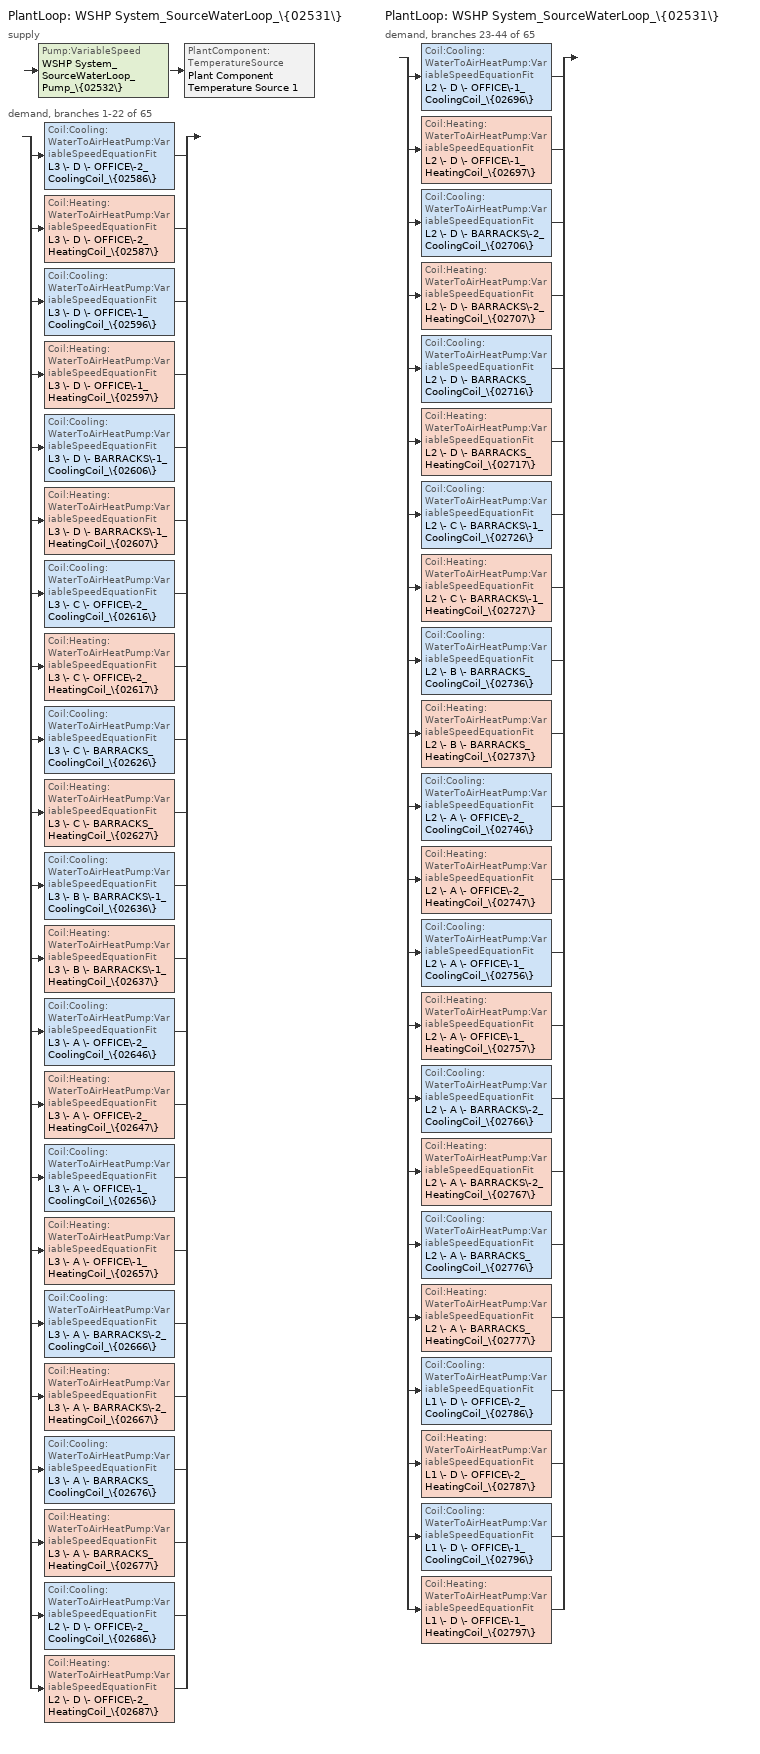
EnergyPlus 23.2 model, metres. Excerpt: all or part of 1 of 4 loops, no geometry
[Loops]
PlantLoop 'WSHP System_SourceWaterLoop_\{02531\}'
 supply: Pump:VariableSpeed 'WSHP System_SourceWaterLoop_Pump_\{02532\}' > PlantComponent:TemperatureSource 'Plant Component Temperature Source 1'
 demand, branches 1-22 of 65: split
  | Coil:Cooling:WaterToAirHeatPump:VariableSpeedEquationFit 'L3 \- D \- OFFICE\-2_CoolingCoil_\{02586\}'
  | Coil:Heating:WaterToAirHeatPump:VariableSpeedEquationFit 'L3 \- D \- OFFICE\-2_HeatingCoil_\{02587\}'
  | Coil:Cooling:WaterToAirHeatPump:VariableSpeedEquationFit 'L3 \- D \- OFFICE\-1_CoolingCoil_\{02596\}'
  | Coil:Heating:WaterToAirHeatPump:VariableSpeedEquationFit 'L3 \- D \- OFFICE\-1_HeatingCoil_\{02597\}'
  | Coil:Cooling:WaterToAirHeatPump:VariableSpeedEquationFit 'L3 \- D \- BARRACKS\-1_CoolingCoil_\{02606\}'
  | Coil:Heating:WaterToAirHeatPump:VariableSpeedEquationFit 'L3 \- D \- BARRACKS\-1_HeatingCoil_\{02607\}'
  | Coil:Cooling:WaterToAirHeatPump:VariableSpeedEquationFit 'L3 \- C \- OFFICE\-2_CoolingCoil_\{02616\}'
  | Coil:Heating:WaterToAirHeatPump:VariableSpeedEquationFit 'L3 \- C \- OFFICE\-2_HeatingCoil_\{02617\}'
  | Coil:Cooling:WaterToAirHeatPump:VariableSpeedEquationFit 'L3 \- C \- BARRACKS_CoolingCoil_\{02626\}'
  | Coil:Heating:WaterToAirHeatPump:VariableSpeedEquationFit 'L3 \- C \- BARRACKS_HeatingCoil_\{02627\}'
  | Coil:Cooling:WaterToAirHeatPump:VariableSpeedEquationFit 'L3 \- B \- BARRACKS\-1_CoolingCoil_\{02636\}'
  | Coil:Heating:WaterToAirHeatPump:VariableSpeedEquationFit 'L3 \- B \- BARRACKS\-1_HeatingCoil_\{02637\}'
  | Coil:Cooling:WaterToAirHeatPump:VariableSpeedEquationFit 'L3 \- A \- OFFICE\-2_CoolingCoil_\{02646\}'
  | Coil:Heating:WaterToAirHeatPump:VariableSpeedEquationFit 'L3 \- A \- OFFICE\-2_HeatingCoil_\{02647\}'
  | Coil:Cooling:WaterToAirHeatPump:VariableSpeedEquationFit 'L3 \- A \- OFFICE\-1_CoolingCoil_\{02656\}'
  | Coil:Heating:WaterToAirHeatPump:VariableSpeedEquationFit 'L3 \- A \- OFFICE\-1_HeatingCoil_\{02657\}'
  | Coil:Cooling:WaterToAirHeatPump:VariableSpeedEquationFit 'L3 \- A \- BARRACKS\-2_CoolingCoil_\{02666\}'
  | Coil:Heating:WaterToAirHeatPump:VariableSpeedEquationFit 'L3 \- A \- BARRACKS\-2_HeatingCoil_\{02667\}'
  | Coil:Cooling:WaterToAirHeatPump:VariableSpeedEquationFit 'L3 \- A \- BARRACKS_CoolingCoil_\{02676\}'
  | Coil:Heating:WaterToAirHeatPump:VariableSpeedEquationFit 'L3 \- A \- BARRACKS_HeatingCoil_\{02677\}'
  | Coil:Cooling:WaterToAirHeatPump:VariableSpeedEquationFit 'L2 \- D \- OFFICE\-2_CoolingCoil_\{02686\}'
  | Coil:Heating:WaterToAirHeatPump:VariableSpeedEquationFit 'L2 \- D \- OFFICE\-2_HeatingCoil_\{02687\}'
PlantLoop 'WSHP System_SourceWaterLoop_\{02531\}'
 demand, branches 23-44 of 65: split
  | Coil:Cooling:WaterToAirHeatPump:VariableSpeedEquationFit 'L2 \- D \- OFFICE\-1_CoolingCoil_\{02696\}'
  | Coil:Heating:WaterToAirHeatPump:VariableSpeedEquationFit 'L2 \- D \- OFFICE\-1_HeatingCoil_\{02697\}'
  | Coil:Cooling:WaterToAirHeatPump:VariableSpeedEquationFit 'L2 \- D \- BARRACKS\-2_CoolingCoil_\{02706\}'
  | Coil:Heating:WaterToAirHeatPump:VariableSpeedEquationFit 'L2 \- D \- BARRACKS\-2_HeatingCoil_\{02707\}'
  | Coil:Cooling:WaterToAirHeatPump:VariableSpeedEquationFit 'L2 \- D \- BARRACKS_CoolingCoil_\{02716\}'
  | Coil:Heating:WaterToAirHeatPump:VariableSpeedEquationFit 'L2 \- D \- BARRACKS_HeatingCoil_\{02717\}'
  | Coil:Cooling:WaterToAirHeatPump:VariableSpeedEquationFit 'L2 \- C \- BARRACKS\-1_CoolingCoil_\{02726\}'
  | Coil:Heating:WaterToAirHeatPump:VariableSpeedEquationFit 'L2 \- C \- BARRACKS\-1_HeatingCoil_\{02727\}'
  | Coil:Cooling:WaterToAirHeatPump:VariableSpeedEquationFit 'L2 \- B \- BARRACKS_CoolingCoil_\{02736\}'
  | Coil:Heating:WaterToAirHeatPump:VariableSpeedEquationFit 'L2 \- B \- BARRACKS_HeatingCoil_\{02737\}'
  | Coil:Cooling:WaterToAirHeatPump:VariableSpeedEquationFit 'L2 \- A \- OFFICE\-2_CoolingCoil_\{02746\}'
  | Coil:Heating:WaterToAirHeatPump:VariableSpeedEquationFit 'L2 \- A \- OFFICE\-2_HeatingCoil_\{02747\}'
  | Coil:Cooling:WaterToAirHeatPump:VariableSpeedEquationFit 'L2 \- A \- OFFICE\-1_CoolingCoil_\{02756\}'
  | Coil:Heating:WaterToAirHeatPump:VariableSpeedEquationFit 'L2 \- A \- OFFICE\-1_HeatingCoil_\{02757\}'
  | Coil:Cooling:WaterToAirHeatPump:VariableSpeedEquationFit 'L2 \- A \- BARRACKS\-2_CoolingCoil_\{02766\}'
  | Coil:Heating:WaterToAirHeatPump:VariableSpeedEquationFit 'L2 \- A \- BARRACKS\-2_HeatingCoil_\{02767\}'
  | Coil:Cooling:WaterToAirHeatPump:VariableSpeedEquationFit 'L2 \- A \- BARRACKS_CoolingCoil_\{02776\}'
  | Coil:Heating:WaterToAirHeatPump:VariableSpeedEquationFit 'L2 \- A \- BARRACKS_HeatingCoil_\{02777\}'
  | Coil:Cooling:WaterToAirHeatPump:VariableSpeedEquationFit 'L1 \- D \- OFFICE\-2_CoolingCoil_\{02786\}'
  | Coil:Heating:WaterToAirHeatPump:VariableSpeedEquationFit 'L1 \- D \- OFFICE\-2_HeatingCoil_\{02787\}'
  | Coil:Cooling:WaterToAirHeatPump:VariableSpeedEquationFit 'L1 \- D \- OFFICE\-1_CoolingCoil_\{02796\}'
  | Coil:Heating:WaterToAirHeatPump:VariableSpeedEquationFit 'L1 \- D \- OFFICE\-1_HeatingCoil_\{02797\}'
[ZoneHVAC:WaterToAirHeatPump] Availability Schedule=Always On Discrete; No Load Supply Air Flow Rate {m3/s}=0; Cooling Outdoor Air Flow Rate {m3/s}=0; Heating Outdoor Air Flow Rate {m3/s}=0; No Load Outdoor Air Flow Rate {m3/s}=0; Maximum Supply Air Temperature from Supplemental Heater {C}=37.7778; Maximum Outdoor Dry-Bulb Temperature for Supplemental Heater Operation {C}=21; Fan Placement=BlowThrough; Supply Air Fan Operating Mode Schedule=WSHP System_Availability_\{02542\}; Heat Pump Coil Water Flow Mode=Cycling
Name | Cooling Supply Air Flow Rate {m3/s} | Heating Supply Air Flow Rate {m3/s} | Supply Air Fan | Heating Coil | Cooling Coil | Supplemental Heating Coil
L1 \- D \- OFFICE\-1_HVAC_TerminalUnit_\{02798\} | 1.26123 | 1.26123 | L1 \- D \- OFFICE\-1_TerminalFan_\{02795\} | L1 \- D \- OFFICE\-1_HeatingCoil_\{02797\} | L1 \- D \- OFFICE\-1_CoolingCoil_\{02796\} | Coil Heating Electric 22
L1 \- D \- OFFICE\-2_HVAC_TerminalUnit_\{02788\} | 0.741937 | 0.741937 | L1 \- D \- OFFICE\-2_TerminalFan_\{02785\} | L1 \- D \- OFFICE\-2_HeatingCoil_\{02787\} | L1 \- D \- OFFICE\-2_CoolingCoil_\{02786\} | Coil Heating Electric 21
L2 \- A \- BARRACKS\-2_HVAC_TerminalUnit_\{02768\} | 1.83084 | 1.83084 | L2 \- A \- BARRACKS\-2_TerminalFan_\{02765\} | L2 \- A \- BARRACKS\-2_HeatingCoil_\{02767\} | L2 \- A \- BARRACKS\-2_CoolingCoil_\{02766\} | Coil Heating Electric 19
L2 \- A \- BARRACKS_HVAC_TerminalUnit_\{02778\} | 0.686121 | 0.686121 | L2 \- A \- BARRACKS_TerminalFan_\{02775\} | L2 \- A \- BARRACKS_HeatingCoil_\{02777\} | L2 \- A \- BARRACKS_CoolingCoil_\{02776\} | Coil Heating Electric 20
L2 \- A \- OFFICE\-1_HVAC_TerminalUnit_\{02758\} | 0.616588 | 0.616588 | L2 \- A \- OFFICE\-1_TerminalFan_\{02755\} | L2 \- A \- OFFICE\-1_HeatingCoil_\{02757\} | L2 \- A \- OFFICE\-1_CoolingCoil_\{02756\} | Coil Heating Electric 18
L2 \- A \- OFFICE\-2_HVAC_TerminalUnit_\{02748\} | 1.04084 | 1.04084 | L2 \- A \- OFFICE\-2_TerminalFan_\{02745\} | L2 \- A \- OFFICE\-2_HeatingCoil_\{02747\} | L2 \- A \- OFFICE\-2_CoolingCoil_\{02746\} | Coil Heating Electric 17
L2 \- B \- BARRACKS_HVAC_TerminalUnit_\{02738\} | 2.77654 | 2.77654 | L2 \- B \- BARRACKS_TerminalFan_\{02735\} | L2 \- B \- BARRACKS_HeatingCoil_\{02737\} | L2 \- B \- BARRACKS_CoolingCoil_\{02736\} | Coil Heating Electric 16
L2 \- C \- BARRACKS\-1_HVAC_TerminalUnit_\{02728\} | 3.10494 | 3.10494 | L2 \- C \- BARRACKS\-1_TerminalFan_\{02725\} | L2 \- C \- BARRACKS\-1_HeatingCoil_\{02727\} | L2 \- C \- BARRACKS\-1_CoolingCoil_\{02726\} | Coil Heating Electric 15
L2 \- D \- BARRACKS\-2_HVAC_TerminalUnit_\{02708\} | 0.675038 | 0.675038 | L2 \- D \- BARRACKS\-2_TerminalFan_\{02705\} | L2 \- D \- BARRACKS\-2_HeatingCoil_\{02707\} | L2 \- D \- BARRACKS\-2_CoolingCoil_\{02706\} | Coil Heating Electric 13
L2 \- D \- BARRACKS_HVAC_TerminalUnit_\{02718\} | 2.00659 | 2.00659 | L2 \- D \- BARRACKS_TerminalFan_\{02715\} | L2 \- D \- BARRACKS_HeatingCoil_\{02717\} | L2 \- D \- BARRACKS_CoolingCoil_\{02716\} | Coil Heating Electric 14
L2 \- D \- OFFICE\-1_HVAC_TerminalUnit_\{02698\} | 1.17655 | 1.17655 | L2 \- D \- OFFICE\-1_TerminalFan_\{02695\} | L2 \- D \- OFFICE\-1_HeatingCoil_\{02697\} | L2 \- D \- OFFICE\-1_CoolingCoil_\{02696\} | Coil Heating Electric 12
L2 \- D \- OFFICE\-2_HVAC_TerminalUnit_\{02688\} | 0.337941 | 0.337941 | L2 \- D \- OFFICE\-2_TerminalFan_\{02685\} | L2 \- D \- OFFICE\-2_HeatingCoil_\{02687\} | L2 \- D \- OFFICE\-2_CoolingCoil_\{02686\} | Coil Heating Electric 11
L3 \- A \- BARRACKS\-2_HVAC_TerminalUnit_\{02668\} | 1.86576 | 1.86576 | L3 \- A \- BARRACKS\-2_TerminalFan_\{02665\} | L3 \- A \- BARRACKS\-2_HeatingCoil_\{02667\} | L3 \- A \- BARRACKS\-2_CoolingCoil_\{02666\} | Coil Heating Electric 9
L3 \- A \- BARRACKS_HVAC_TerminalUnit_\{02678\} | 0.695527 | 0.695527 | L3 \- A \- BARRACKS_TerminalFan_\{02675\} | L3 \- A \- BARRACKS_HeatingCoil_\{02677\} | L3 \- A \- BARRACKS_CoolingCoil_\{02676\} | Coil Heating Electric 10
L3 \- A \- OFFICE\-1_HVAC_TerminalUnit_\{02658\} | 0.586496 | 0.586496 | L3 \- A \- OFFICE\-1_TerminalFan_\{02655\} | L3 \- A \- OFFICE\-1_HeatingCoil_\{02657\} | L3 \- A \- OFFICE\-1_CoolingCoil_\{02656\} | Coil Heating Electric 8
L3 \- A \- OFFICE\-2_HVAC_TerminalUnit_\{02648\} | 1.05989 | 1.05989 | L3 \- A \- OFFICE\-2_TerminalFan_\{02645\} | L3 \- A \- OFFICE\-2_HeatingCoil_\{02647\} | L3 \- A \- OFFICE\-2_CoolingCoil_\{02646\} | Coil Heating Electric 7
L3 \- B \- BARRACKS\-1_HVAC_TerminalUnit_\{02638\} | 1.86924 | 1.86924 | L3 \- B \- BARRACKS\-1_TerminalFan_\{02635\} | L3 \- B \- BARRACKS\-1_HeatingCoil_\{02637\} | L3 \- B \- BARRACKS\-1_CoolingCoil_\{02636\} | Coil Heating Electric 6
L3 \- C \- BARRACKS_HVAC_TerminalUnit_\{02628\} | 2.99672 | 2.99672 | L3 \- C \- BARRACKS_TerminalFan_\{02625\} | L3 \- C \- BARRACKS_HeatingCoil_\{02627\} | L3 \- C \- BARRACKS_CoolingCoil_\{02626\} | Coil Heating Electric 5
L3 \- C \- OFFICE\-2_HVAC_TerminalUnit_\{02618\} | 0.673959 | 0.673959 | L3 \- C \- OFFICE\-2_TerminalFan_\{02615\} | L3 \- C \- OFFICE\-2_HeatingCoil_\{02617\} | L3 \- C \- OFFICE\-2_CoolingCoil_\{02616\} | Coil Heating Electric 4
L3 \- D \- BARRACKS\-1_HVAC_TerminalUnit_\{02608\} | 2.02506 | 2.02506 | L3 \- D \- BARRACKS\-1_TerminalFan_\{02605\} | L3 \- D \- BARRACKS\-1_HeatingCoil_\{02607\} | L3 \- D \- BARRACKS\-1_CoolingCoil_\{02606\} | Coil Heating Electric 3
L3 \- D \- OFFICE\-1_HVAC_TerminalUnit_\{02598\} | 1.19647 | 1.19647 | L3 \- D \- OFFICE\-1_TerminalFan_\{02595\} | L3 \- D \- OFFICE\-1_HeatingCoil_\{02597\} | L3 \- D \- OFFICE\-1_CoolingCoil_\{02596\} | Coil Heating Electric 2
L3 \- D \- OFFICE\-2_HVAC_TerminalUnit_\{02588\} | 0.685087 | 0.685087 | L3 \- D \- OFFICE\-2_TerminalFan_\{02585\} | L3 \- D \- OFFICE\-2_HeatingCoil_\{02587\} | L3 \- D \- OFFICE\-2_CoolingCoil_\{02586\} | Coil Heating Electric 1
[Fan:OnOff] Availability Schedule=Always On Discrete; Fan Total Efficiency=0.5; Pressure Rise {Pa}=62.1446; Motor Efficiency=0.714286; Motor In Airstream Fraction=1
Name | Maximum Flow Rate {m3/s} | Fan Power Ratio Function of Speed Ratio Curve | Fan Efficiency Ratio Function of Speed Ratio Curve
L1 \- D \- OFFICE\-1_TerminalFan_\{02795\} | 1.26123 | Curve Exponent 22 | Fan On Off Efficiency Curve 21
L1 \- D \- OFFICE\-2_TerminalFan_\{02785\} | 0.741937 | Curve Exponent 21 | Fan On Off Efficiency Curve 20
L2 \- A \- BARRACKS\-2_TerminalFan_\{02765\} | 1.83084 | Curve Exponent 19 | Fan On Off Efficiency Curve 18
L2 \- A \- BARRACKS_TerminalFan_\{02775\} | 0.686121 | Curve Exponent 20 | Fan On Off Efficiency Curve 19
L2 \- A \- OFFICE\-1_TerminalFan_\{02755\} | 0.616588 | Curve Exponent 18 | Fan On Off Efficiency Curve 17
L2 \- A \- OFFICE\-2_TerminalFan_\{02745\} | 1.04084 | Curve Exponent 17 | Fan On Off Efficiency Curve 16
L2 \- B \- BARRACKS_TerminalFan_\{02735\} | 2.77654 | Curve Exponent 16 | Fan On Off Efficiency Curve 15
L2 \- C \- BARRACKS\-1_TerminalFan_\{02725\} | 3.10494 | Curve Exponent 15 | Fan On Off Efficiency Curve 14
L2 \- D \- BARRACKS\-2_TerminalFan_\{02705\} | 0.675038 | Curve Exponent 13 | Fan On Off Efficiency Curve 12
L2 \- D \- BARRACKS_TerminalFan_\{02715\} | 2.00659 | Curve Exponent 14 | Fan On Off Efficiency Curve 13
L2 \- D \- OFFICE\-1_TerminalFan_\{02695\} | 1.17655 | Curve Exponent 12 | Fan On Off Efficiency Curve 11
L2 \- D \- OFFICE\-2_TerminalFan_\{02685\} | 0.337941 | Curve Exponent 11 | Fan On Off Efficiency Curve 10
L3 \- A \- BARRACKS\-2_TerminalFan_\{02665\} | 1.86576 | Curve Exponent 9 | Fan On Off Efficiency Curve 8
L3 \- A \- BARRACKS_TerminalFan_\{02675\} | 0.695527 | Curve Exponent 10 | Fan On Off Efficiency Curve 9
L3 \- A \- OFFICE\-1_TerminalFan_\{02655\} | 0.586496 | Curve Exponent 8 | Fan On Off Efficiency Curve 7
L3 \- A \- OFFICE\-2_TerminalFan_\{02645\} | 1.05989 | Curve Exponent 7 | Fan On Off Efficiency Curve 6
L3 \- B \- BARRACKS\-1_TerminalFan_\{02635\} | 1.86924 | Curve Exponent 6 | Fan On Off Efficiency Curve 5
L3 \- C \- BARRACKS_TerminalFan_\{02625\} | 2.99672 | Curve Exponent 5 | Fan On Off Efficiency Curve 4
L3 \- C \- OFFICE\-2_TerminalFan_\{02615\} | 0.673959 | Curve Exponent 4 | Fan On Off Efficiency Curve 3
L3 \- D \- BARRACKS\-1_TerminalFan_\{02605\} | 2.02506 | Curve Exponent 3 | Fan On Off Efficiency Curve 2
L3 \- D \- OFFICE\-1_TerminalFan_\{02595\} | 1.19647 | Curve Exponent 2 | Fan On Off Efficiency Curve 1
L3 \- D \- OFFICE\-2_TerminalFan_\{02585\} | 0.685087 | Curve Exponent 1 | Fan On Off Efficiency Curve
[Coil:Heating:WaterToAirHeatPump:VariableSpeedEquationFit] Number of Speeds=1; Nominal Speed Level=1; Speed Reference Unit Gross Rated Heating COP 1 {W/W}=5.19; Speed Heating Capacity Function of Temperature Curve Name 1=Table Multi Variable Lookup 19; Speed Total  Heating Capacity Function of Air Flow Fraction Curve Name 1=Table Multi Variable Lookup 20; Speed Heating Capacity Function of Water Flow Fraction Curve Name 1=Table Multi Variable Lookup 21; Speed Energy Input Ratio Function of Temperature Curve Name 1=Table Multi Variable Lookup 22; Speed Energy Input Ratio Function of Air Flow Fraction Curve Name 1=Table Multi Variable Lookup 23; Speed Energy Input Ratio Function of Water Flow Fraction Curve Name 1=Table Multi Variable Lookup 24; Speed Reference Unit Waste Heat Fraction of Input Power At Rated Conditions 1=0.1
Name | Rated Heating Capacity At Selected Nominal Speed Level {W} | Rated Air Flow Rate At Selected Nominal Speed Level {m3/s} | Rated Water Flow Rate At Selected Nominal Speed Level {m3/s} | Energy Part Load Fraction Curve | Speed Reference Unit Gross Rated Heating Capacity 1 {W} | Speed Reference Unit Rated Air Flow 1 {m3/s} | Speed Reference Unit Rated Water Flow Rate 1 {m3/s} | Speed Waste Heat Function of Temperature Curve Name 1
L1 \- D \- OFFICE\-1_HeatingCoil_\{02797\} | 62662.3 | 3.32123 | 0.00337237 | Curve Quadratic 216 | 62662.3 | 3.32123 | 0.00337237 | Curve Biquadratic 132
L1 \- D \- OFFICE\-2_HeatingCoil_\{02787\} | 36862.1 | 1.95377 | 0.00198385 | Curve Quadratic 206 | 36862.1 | 1.95377 | 0.00198385 | Curve Biquadratic 126
L2 \- A \- BARRACKS\-2_HeatingCoil_\{02767\} | 90962.9 | 4.82122 | 0.00489545 | Curve Quadratic 186 | 90962.9 | 4.82122 | 0.00489545 | Curve Biquadratic 114
L2 \- A \- BARRACKS_HeatingCoil_\{02777\} | 34089 | 1.80679 | 0.00183461 | Curve Quadratic 196 | 34089 | 1.80679 | 0.00183461 | Curve Biquadratic 120
L2 \- A \- OFFICE\-1_HeatingCoil_\{02757\} | 30634.3 | 1.62368 | 0.00164868 | Curve Quadratic 176 | 30634.3 | 1.62368 | 0.00164868 | Curve Biquadratic 108
L2 \- A \- OFFICE\-2_HeatingCoil_\{02747\} | 51712.7 | 2.74088 | 0.00278308 | Curve Quadratic 166 | 51712.7 | 2.74088 | 0.00278308 | Curve Biquadratic 102
L2 \- B \- BARRACKS_HeatingCoil_\{02737\} | 137948 | 7.31155 | 0.00742413 | Curve Quadratic 156 | 137948 | 7.31155 | 0.00742413 | Curve Biquadratic 96
L2 \- C \- BARRACKS\-1_HeatingCoil_\{02727\} | 154265 | 8.17634 | 0.00830223 | Curve Quadratic 146 | 154265 | 8.17634 | 0.00830223 | Curve Biquadratic 90
L2 \- D \- BARRACKS\-2_HeatingCoil_\{02707\} | 33538.3 | 1.7776 | 0.00180497 | Curve Quadratic 126 | 33538.3 | 1.7776 | 0.00180497 | Curve Biquadratic 78
L2 \- D \- BARRACKS_HeatingCoil_\{02717\} | 99694.8 | 5.28403 | 0.00536539 | Curve Quadratic 136 | 99694.8 | 5.28403 | 0.00536539 | Curve Biquadratic 84
L2 \- D \- OFFICE\-1_HeatingCoil_\{02697\} | 58455.3 | 3.09825 | 0.00314596 | Curve Quadratic 116 | 58455.3 | 3.09825 | 0.00314596 | Curve Biquadratic 72
L2 \- D \- OFFICE\-2_HeatingCoil_\{02687\} | 16790.1 | 0.889911 | 0.000903613 | Curve Quadratic 106 | 16790.1 | 0.889911 | 0.000903613 | Curve Biquadratic 66
L3 \- A \- BARRACKS\-2_HeatingCoil_\{02667\} | 92697.8 | 4.91318 | 0.00498883 | Curve Quadratic 86 | 92697.8 | 4.91318 | 0.00498883 | Curve Biquadratic 54
L3 \- A \- BARRACKS_HeatingCoil_\{02677\} | 34556.3 | 1.83155 | 0.00185976 | Curve Quadratic 96 | 34556.3 | 1.83155 | 0.00185976 | Curve Biquadratic 60
L3 \- A \- OFFICE\-1_HeatingCoil_\{02657\} | 29139.2 | 1.54444 | 0.00156822 | Curve Quadratic 76 | 29139.2 | 1.54444 | 0.00156822 | Curve Biquadratic 48
L3 \- A \- OFFICE\-2_HeatingCoil_\{02647\} | 52659.2 | 2.79105 | 0.00283402 | Curve Quadratic 66 | 52659.2 | 2.79105 | 0.00283402 | Curve Biquadratic 42
L3 \- B \- BARRACKS\-1_HeatingCoil_\{02637\} | 92870.5 | 4.92233 | 0.00499812 | Curve Quadratic 56 | 92870.5 | 4.92233 | 0.00499812 | Curve Biquadratic 36
L3 \- C \- BARRACKS_HeatingCoil_\{02627\} | 148888 | 7.89136 | 0.00801287 | Curve Quadratic 46 | 148888 | 7.89136 | 0.00801287 | Curve Biquadratic 30
L3 \- C \- OFFICE\-2_HeatingCoil_\{02617\} | 33484.7 | 1.77476 | 0.00180209 | Curve Quadratic 36 | 33484.7 | 1.77476 | 0.00180209 | Curve Biquadratic 24
L3 \- D \- BARRACKS\-1_HeatingCoil_\{02607\} | 100612 | 5.33265 | 0.00541476 | Curve Quadratic 26 | 100612 | 5.33265 | 0.00541476 | Curve Biquadratic 18
L3 \- D \- OFFICE\-1_HeatingCoil_\{02597\} | 59444.8 | 3.1507 | 0.00319921 | Curve Quadratic 16 | 59444.8 | 3.1507 | 0.00319921 | Curve Biquadratic 12
L3 \- D \- OFFICE\-2_HeatingCoil_\{02587\} | 34037.6 | 1.80406 | 0.00183184 | Curve Quadratic 6 | 34037.6 | 1.80406 | 0.00183184 | Curve Biquadratic 6
[Coil:Cooling:WaterToAirHeatPump:VariableSpeedEquationFit] Number of Speeds=1; Nominal Speed Level=1; Nominal Time for Condensate to Begin Leaving the Coil {s}=0; Initial Moisture Evaporation Rate Divided by Steady-State AC Latent Capacity=0; Maximum Cycling Rate {cycles/hr}=2.5; Latent Capacity Time Constant {s}=60; Fan Delay Time {s}=60; Flag for Using Hot Gas Reheat, 0 or 1=0; Speed Reference Unit Gross Rated Sensible Heat Ratio 1=0.78; Speed Reference Unit Gross Rated Cooling COP 1 {W/W}=5.19; Speed Total Cooling Capacity Function of Temperature Curve Name 1=Table Multi Variable Lookup 7; Speed Total Cooling Capacity Function of Air Flow Fraction Curve Name 1=Table Multi Variable Lookup 8; Speed Total Cooling Capacity Function of Water Flow Fraction Curve Name 1=Table Multi Variable Lookup 9; Speed Energy Input Ratio Function of Temperature Curve Name 1=Table Multi Variable Lookup 10; Speed Energy Input Ratio Function of Air Flow Fraction Curve Name 1=Table Multi Variable Lookup 11; Speed Energy Input Ratio Function of Water Flow Fraction Curve Name 1=Table Multi Variable Lookup 12; Speed Reference Unit Waste Heat Fraction of Input Power At Rated Conditions 1=0.1
Name | Gross Rated Total Cooling Capacity At Selected Nominal Speed Level {W} | Rated Air Flow Rate At Selected Nominal Speed Level {m3/s} | Rated Water Flow Rate At Selected Nominal Speed Level {m3/s} | Energy Part Load Fraction Curve | Speed Reference Unit Gross Rated Total Cooling Capacity 1 {W} | Speed Reference Unit Rated Air Flow Rate 1 {m3/s} | Speed Reference Unit Rated Water Flow Rate 1 {m3/s} | Speed Waste Heat Function of Temperature Curve Name 1
L1 \- D \- OFFICE\-1_CoolingCoil_\{02796\} | 33683.1 | 1.26123 | 0.00181276 | Curve Quadratic 211 | 33683.1 | 1.26123 | 0.00181276 | Curve Biquadratic 129
L1 \- D \- OFFICE\-2_CoolingCoil_\{02786\} | 19814.6 | 0.741937 | 0.00106639 | Curve Quadratic 201 | 19814.6 | 0.741937 | 0.00106639 | Curve Biquadratic 123
L2 \- A \- BARRACKS\-2_CoolingCoil_\{02766\} | 48895.6 | 1.83084 | 0.00263147 | Curve Quadratic 181 | 48895.6 | 1.83084 | 0.00263147 | Curve Biquadratic 111
L2 \- A \- BARRACKS_CoolingCoil_\{02776\} | 18324 | 0.686121 | 0.000986162 | Curve Quadratic 191 | 18324 | 0.686121 | 0.000986162 | Curve Biquadratic 117
L2 \- A \- OFFICE\-1_CoolingCoil_\{02756\} | 16467 | 0.616588 | 0.000886222 | Curve Quadratic 171 | 16467 | 0.616588 | 0.000886222 | Curve Biquadratic 105
L2 \- A \- OFFICE\-2_CoolingCoil_\{02746\} | 27797.3 | 1.04084 | 0.001496 | Curve Quadratic 161 | 27797.3 | 1.04084 | 0.001496 | Curve Biquadratic 99
L2 \- B \- BARRACKS_CoolingCoil_\{02736\} | 74151.9 | 2.77654 | 0.00399072 | Curve Quadratic 151 | 74151.9 | 2.77654 | 0.00399072 | Curve Biquadratic 93
L2 \- C \- BARRACKS\-1_CoolingCoil_\{02726\} | 82922.4 | 3.10494 | 0.00446273 | Curve Quadratic 141 | 82922.4 | 3.10494 | 0.00446273 | Curve Biquadratic 87
L2 \- D \- BARRACKS\-2_CoolingCoil_\{02706\} | 18028 | 0.675038 | 0.000970233 | Curve Quadratic 121 | 18028 | 0.675038 | 0.000970233 | Curve Biquadratic 75
L2 \- D \- BARRACKS_CoolingCoil_\{02716\} | 53589.3 | 2.00659 | 0.00288408 | Curve Quadratic 131 | 53589.3 | 2.00659 | 0.00288408 | Curve Biquadratic 81
L2 \- D \- OFFICE\-1_CoolingCoil_\{02696\} | 31421.7 | 1.17655 | 0.00169106 | Curve Quadratic 111 | 31421.7 | 1.17655 | 0.00169106 | Curve Biquadratic 69
L2 \- D \- OFFICE\-2_CoolingCoil_\{02686\} | 9025.25 | 0.337941 | 0.000485722 | Curve Quadratic 101 | 9025.25 | 0.337941 | 0.000485722 | Curve Biquadratic 63
L3 \- A \- BARRACKS\-2_CoolingCoil_\{02666\} | 49828.2 | 1.86576 | 0.00268166 | Curve Quadratic 81 | 49828.2 | 1.86576 | 0.00268166 | Curve Biquadratic 51
L3 \- A \- BARRACKS_CoolingCoil_\{02676\} | 18575.2 | 0.695527 | 0.000999681 | Curve Quadratic 91 | 18575.2 | 0.695527 | 0.000999681 | Curve Biquadratic 57
L3 \- A \- OFFICE\-1_CoolingCoil_\{02656\} | 15663.3 | 0.586496 | 0.000842971 | Curve Quadratic 71 | 15663.3 | 0.586496 | 0.000842971 | Curve Biquadratic 45
L3 \- A \- OFFICE\-2_CoolingCoil_\{02646\} | 28306.1 | 1.05989 | 0.00152338 | Curve Quadratic 61 | 28306.1 | 1.05989 | 0.00152338 | Curve Biquadratic 39
L3 \- B \- BARRACKS\-1_CoolingCoil_\{02636\} | 49921 | 1.86924 | 0.00268666 | Curve Quadratic 51 | 49921 | 1.86924 | 0.00268666 | Curve Biquadratic 33
L3 \- C \- BARRACKS_CoolingCoil_\{02626\} | 80032.2 | 2.99672 | 0.00430719 | Curve Quadratic 41 | 80032.2 | 2.99672 | 0.00430719 | Curve Biquadratic 27
L3 \- C \- OFFICE\-2_CoolingCoil_\{02616\} | 17999.2 | 0.673959 | 0.000968682 | Curve Quadratic 31 | 17999.2 | 0.673959 | 0.000968682 | Curve Biquadratic 21
L3 \- D \- BARRACKS\-1_CoolingCoil_\{02606\} | 54082.4 | 2.02506 | 0.00291061 | Curve Quadratic 21 | 54082.4 | 2.02506 | 0.00291061 | Curve Biquadratic 15
L3 \- D \- OFFICE\-1_CoolingCoil_\{02596\} | 31953.6 | 1.19647 | 0.00171968 | Curve Quadratic 11 | 31953.6 | 1.19647 | 0.00171968 | Curve Biquadratic 9
L3 \- D \- OFFICE\-2_CoolingCoil_\{02586\} | 18296.4 | 0.685087 | 0.000984676 | Curve Quadratic 1 | 18296.4 | 0.685087 | 0.000984676 | Curve Biquadratic 3
[Coil:Heating:Electric] Availability Schedule=Always On Discrete; Efficiency=1; Nominal Capacity {W}=0
Coil Heating Electric 22; Coil Heating Electric 21; Coil Heating Electric 19; Coil Heating Electric 20; Coil Heating Electric 18; Coil Heating Electric 17; Coil Heating Electric 16; Coil Heating Electric 15; Coil Heating Electric 13; Coil Heating Electric 14; Coil Heating Electric 12; Coil Heating Electric 11; Coil Heating Electric 9; Coil Heating Electric 10; Coil Heating Electric 8; Coil Heating Electric 7; Coil Heating Electric 6; Coil Heating Electric 5; Coil Heating Electric 4; Coil Heating Electric 3; Coil Heating Electric 2; Coil Heating Electric 1
[PlantLoop]
WSHP System_SourceWaterLoop_\{02531\}: Fluid Type=Water; Plant Equipment Operation Scheme=WSHP System_SourceWaterLoop_\{02531\} Operation Schemes; Maximum Loop Temperature {C}=100; Minimum Loop Temperature {C}=0; Maximum Loop Flow Rate {m3/s}=Autosize; Minimum Loop Flow Rate {m3/s}=0; Plant Loop Volume {m3}=Autocalculate; Load Distribution Scheme=Optimal; Plant Loop Demand Calculation Scheme=DualSetpointDeadband; Common Pipe Simulation=None
[Sizing:Plant]
WSHP System_SourceWaterLoop_\{02531\}: Loop Type=Condenser; Design Loop Exit Temperature {C}=29.4444; Loop Design Temperature Difference {deltaC}=5.55556; Sizing Option=NonCoincident; Zone Timesteps in Averaging Window=1; Coincident Sizing Factor Mode=None
[Pump:VariableSpeed]
WSHP System_SourceWaterLoop_Pump_\{02532\}: Design Maximum Flow Rate {m3/s}=Autosize; Design Pump Head {Pa}=179352; Design Power Consumption {W}=Autosize; Motor Efficiency=0.9; Fraction of Motor Inefficiencies to Fluid Stream=0; Coefficient 1 of the Part Load Performance Curve=0; Coefficient 2 of the Part Load Performance Curve=1; Coefficient 3 of the Part Load Performance Curve=0; Coefficient 4 of the Part Load Performance Curve=0; Design Minimum Flow Rate {m3/s}=0; Pump Control Type=Intermittent; Skin Loss Radiative Fraction=0.5; Design Power Sizing Method=PowerPerFlowPerPressure; Design Electric Power per Unit Flow Rate {W/(m3/s)}=348701.1; Design Shaft Power per Unit Flow Rate per Unit Head {W/((m3/s)-Pa)}=1.28205; Design Minimum Flow Rate Fraction=0
[PlantEquipmentOperationSchemes]
WSHP System_SourceWaterLoop_\{02531\} Operation Schemes: Control Scheme Object Type 1=PlantEquipmentOperation:Uncontrolled; Control Scheme Name 1=WSHP System_SourceWaterLoop_\{02531\} Uncontrolled Operation Scheme; Control Scheme Schedule Name 1=Always On Discrete
[PlantEquipmentList]
WSHP System_SourceWaterLoop_\{02531\} Uncontrolled Equipment List: PlantComponent:TemperatureSource, Plant Component Temperature Source 1
[PlantComponent:TemperatureSource]
Plant Component Temperature Source 1: Design Volume Flow Rate {m3/s}=Autosize; Temperature Specification Type=Constant; Source Temperature {C}=30
[PlantEquipmentOperation:Uncontrolled]
WSHP System_SourceWaterLoop_\{02531\} Uncontrolled Operation Scheme: Equipment List=WSHP System_SourceWaterLoop_\{02531\} Uncontrolled Equipment List
[SetpointManager:Scheduled:DualSetpoint]
Setpoint Manager Scheduled Dual Setpoint 1: Control Variable=Temperature; High Setpoint Schedule=Schedule_SchType_Constant_\{02533\}; Low Setpoint Schedule=Schedule_SchType_Constant_\{02534\}
[Schedule:Year]
WSHP System_Availability_\{02542\}: Schedule_1331628668_\{02547\}, 1, 1, 12, 31
[Schedule:Week:Daily]
Schedule_1331628668_\{02547\}: Schedule1331628668_Profile_Profile_4_\{02546\}, Schedule1331628668_Profile_Profile_2_\{02544\}, Schedule1331628668_Profile_Profile_2_\{02544\}, Schedule1331628668_Profile_Profile_2_\{02544\}, Schedule1331628668_Profile_Profile_2_\{02544\}, Schedule1331628668_Profile_Profile_2_\{02544\}, Schedule1331628668_Profile_Profile_3_\{02545\}, Schedule1331628668_Profile_Profile_4_\{02546\}, Schedule1331628668_Profile_Profile_1_\{02543\}, Daily_Available_\{00001\}, Schedule1331628668_Profile_Profile_4_\{02546\}, Schedule1331628668_Profile_Profile_4_\{02546\}
[Schedule:Day:Interval]
Schedule1331628668_Profile_Profile_4_\{02546\}; Schedule1331628668_Profile_Profile_2_\{02544\}; Schedule1331628668_Profile_Profile_3_\{02545\}; Schedule1331628668_Profile_Profile_1_\{02543\}; Daily_Available_\{00001\}: No, 24:00, 1
[Schedule:Constant]
Name | Hourly Value
Always On Discrete | 1
Schedule_SchType_Constant_\{02533\} | 30
Schedule_SchType_Constant_\{02534\} | 20
[Curve:Exponent] Coefficient1 Constant=0; Coefficient2 Constant=1; Coefficient3 Constant=2; Minimum Value of x {BasedOnField A2}=0; Maximum Value of x {BasedOnField A2}=1
Curve Exponent 22; Curve Exponent 21; Curve Exponent 19; Curve Exponent 20; Curve Exponent 18; Curve Exponent 17; Curve Exponent 16; Curve Exponent 15; Curve Exponent 13; Curve Exponent 14; Curve Exponent 12; Curve Exponent 11; Curve Exponent 9; Curve Exponent 10; Curve Exponent 8; Curve Exponent 7; Curve Exponent 6; Curve Exponent 5; Curve Exponent 4; Curve Exponent 3; Curve Exponent 2; Curve Exponent 1
[Curve:Cubic] Coefficient1 Constant=1; Coefficient2 x=0; Coefficient3 x**2=0; Coefficient4 x**3=0; Minimum Value of x {BasedOnField A2}=0; Maximum Value of x {BasedOnField A2}=1
Fan On Off Efficiency Curve 21; Fan On Off Efficiency Curve 20; Fan On Off Efficiency Curve 18; Fan On Off Efficiency Curve 19; Fan On Off Efficiency Curve 17; Fan On Off Efficiency Curve 16; Fan On Off Efficiency Curve 15; Fan On Off Efficiency Curve 14; Fan On Off Efficiency Curve 12; Fan On Off Efficiency Curve 13; Fan On Off Efficiency Curve 11; Fan On Off Efficiency Curve 10; Fan On Off Efficiency Curve 8; Fan On Off Efficiency Curve 9; Fan On Off Efficiency Curve 7; Fan On Off Efficiency Curve 6; Fan On Off Efficiency Curve 5; Fan On Off Efficiency Curve 4; Fan On Off Efficiency Curve 3; Fan On Off Efficiency Curve 2; Fan On Off Efficiency Curve 1; Fan On Off Efficiency Curve
[Curve:Quadratic] Coefficient1 Constant=0.85; Coefficient2 x=0.15; Coefficient3 x**2=0; Minimum Value of x {BasedOnField A2}=0; Maximum Value of x {BasedOnField A2}=1
Curve Quadratic 216; Curve Quadratic 211; Curve Quadratic 206; Curve Quadratic 201; Curve Quadratic 186; Curve Quadratic 181; Curve Quadratic 196; Curve Quadratic 191; Curve Quadratic 176; Curve Quadratic 171; Curve Quadratic 166; Curve Quadratic 161; Curve Quadratic 156; Curve Quadratic 151; Curve Quadratic 146; Curve Quadratic 141; Curve Quadratic 126; Curve Quadratic 121; Curve Quadratic 136; Curve Quadratic 131; Curve Quadratic 116; Curve Quadratic 111; Curve Quadratic 106; Curve Quadratic 101; Curve Quadratic 86; Curve Quadratic 81; Curve Quadratic 96; Curve Quadratic 91; Curve Quadratic 76; Curve Quadratic 71; Curve Quadratic 66; Curve Quadratic 61; Curve Quadratic 56; Curve Quadratic 51; Curve Quadratic 46; Curve Quadratic 41; Curve Quadratic 36; Curve Quadratic 31; Curve Quadratic 26; Curve Quadratic 21; Curve Quadratic 16; Curve Quadratic 11; Curve Quadratic 6; Curve Quadratic 1
[Table:Lookup]
Table Multi Variable Lookup 19: Table Multi Variable Lookup 19_IndependentVariableList, None, 1, Dimensionless, 0.562413, 0.611321, 0.709136, 0.806952, 0.904767, 1.00258, 1.1004, 1.19821, 0.553899, 0.602807, 0.700622, 0.798438, 0.896253, 0.994069, 1.09188, 1.1897, 0.545385, 0.594293, 0.692109, 0.789924, 0.887739, 0.985555, 1.08337, 1.18119, 0.536872, 0.585779, 0.683595, 0.78141, 0.879225, 0.977041, 1.07486, 1.17267, 0.528358, 0.577265, 0.675081, 0.772896, 0.870712, 0.968527, 1.06634, 1.16416
Table Multi Variable Lookup 20: Table Multi Variable Lookup 20_IndependentVariableList, None, 1, Dimensionless, 0.951124, 0.95801, 0.964897, 0.971783, 0.978669, 0.985555, 0.992441, 0.999327, 1.00621, 1.0131
Table Multi Variable Lookup 21: Table Multi Variable Lookup 21_IndependentVariableList, None, 1, Dimensionless, 0.933931, 0.944255, 0.95458, 0.964905, 0.97523, 0.985555, 0.99588, 1.0062, 1.01653, 1.02685
Table Multi Variable Lookup 22: Table Multi Variable Lookup 22_IndependentVariableList, None, 1, Dimensionless, 1.29799, 1.23321, 1.13046, 1.05262, 0.991609, 0.942503, 0.902127, 0.868344, 1.40435, 1.33003, 1.21251, 1.12379, 1.05443, 0.998723, 0.952996, 0.914788, 1.51403, 1.42962, 1.29658, 1.19649, 1.11846, 1.05591, 1.00466, 0.961903, 1.6272, 1.53211, 1.38275, 1.27078, 1.18373, 1.1141, 1.05715, 1.0097, 1.744, 1.63761, 1.47108, 1.3467, 1.25027, 1.17331, 1.11048, 1.0582
Table Multi Variable Lookup 23: Table Multi Variable Lookup 23_IndependentVariableList, None, 1, Dimensionless, 1.27961, 1.23358, 1.18822, 1.14349, 1.09939, 1.05591, 1.01304, 0.970753, 0.929046, 0.887907
Table Multi Variable Lookup 24: Table Multi Variable Lookup 24_IndependentVariableList, None, 1, Dimensionless, 1.08779, 1.08114, 1.07463, 1.06826, 1.06202, 1.05591, 1.04994, 1.04408, 1.03834, 1.03272
Table Multi Variable Lookup 7: Table Multi Variable Lookup 7_IndependentVariableList, None, 1, Dimensionless, 0.999686, 0.950841, 0.901997, 0.853152, 0.828729, 0.804307, 0.755462, 0.706617, 1.06554, 1.0167, 0.967855, 0.91901, 0.894588, 0.870165, 0.82132, 0.772475, 1.11823, 1.06939, 1.02054, 0.971697, 0.947274, 0.922852, 0.874007, 0.825162, 1.18409, 1.13524, 1.0864, 1.03755, 1.01313, 0.98871, 0.939865, 0.89102, 1.24995, 1.2011, 1.15226, 1.10341, 1.07899, 1.05457, 1.00572, 0.956878, 1.31581, 1.26696, 1.21812, 1.16927, 1.14485, 1.12043, 1.07158, 1.02274
Table Multi Variable Lookup 8: Table Multi Variable Lookup 8_IndependentVariableList, None, 1, Dimensionless, 0.89627, 0.919643, 0.943015, 0.966388, 0.98976, 1.01313, 1.0365, 1.05988, 1.08325, 1.10662
Table Multi Variable Lookup 9: Table Multi Variable Lookup 9_IndependentVariableList, None, 1, Dimensionless, 0.977742, 0.98482, 0.991898, 0.998976, 1.00605, 1.01313, 1.02021, 1.02729, 1.03437, 1.04144
Table Multi Variable Lookup 10: Table Multi Variable Lookup 10_IndependentVariableList, None, 1, Dimensionless, 0.656016, 0.798408, 0.956221, 1.1321, 1.22782, 1.32935, 1.5521, 1.80565, 0.624617, 0.756276, 0.901225, 1.06158, 1.14833, 1.23994, 1.43951, 1.66433, 0.60216, 0.726307, 0.862338, 1.01205, 1.09269, 1.1776, 1.36166, 1.56751, 0.5769, 0.692758, 0.819034, 0.9572, 1.03128, 1.10902, 1.27661, 1.46259, 0.554301, 0.662888, 0.78068, 0.908902, 0.977366, 1.049, 1.20271, 1.37211, 0.533965, 0.636123, 0.746474, 0.866044, 0.929656, 0.99604, 1.13789, 1.29328
Table Multi Variable Lookup 11: Table Multi Variable Lookup 11_IndependentVariableList, None, 1, Dimensionless, 1.14507, 1.12, 1.09617, 1.07349, 1.05189, 1.03128, 1.0116, 0.992788, 0.974789, 0.95755
Table Multi Variable Lookup 12: Table Multi Variable Lookup 12_IndependentVariableList, None, 1, Dimensionless, 1.14254, 1.11964, 1.09708, 1.07484, 1.0529, 1.03128, 1.00995, 0.988923, 0.968179, 0.947718
[Table:IndependentVariableList]
Table Multi Variable Lookup 19_IndependentVariableList: Table Multi Variable Lookup 19_IndependentVariable_0, Table Multi Variable Lookup 19_IndependentVariable_1
Table Multi Variable Lookup 20_IndependentVariableList: Table Multi Variable Lookup 20_IndependentVariable_0
Table Multi Variable Lookup 21_IndependentVariableList: Table Multi Variable Lookup 21_IndependentVariable_0
Table Multi Variable Lookup 22_IndependentVariableList: Table Multi Variable Lookup 22_IndependentVariable_0, Table Multi Variable Lookup 22_IndependentVariable_1
Table Multi Variable Lookup 23_IndependentVariableList: Table Multi Variable Lookup 23_IndependentVariable_0
Table Multi Variable Lookup 24_IndependentVariableList: Table Multi Variable Lookup 24_IndependentVariable_0
Table Multi Variable Lookup 7_IndependentVariableList: Table Multi Variable Lookup 7_IndependentVariable_0, Table Multi Variable Lookup 7_IndependentVariable_1
Table Multi Variable Lookup 8_IndependentVariableList: Table Multi Variable Lookup 8_IndependentVariable_0
Table Multi Variable Lookup 9_IndependentVariableList: Table Multi Variable Lookup 9_IndependentVariable_0
Table Multi Variable Lookup 10_IndependentVariableList: Table Multi Variable Lookup 10_IndependentVariable_0, Table Multi Variable Lookup 10_IndependentVariable_1
Table Multi Variable Lookup 11_IndependentVariableList: Table Multi Variable Lookup 11_IndependentVariable_0
Table Multi Variable Lookup 12_IndependentVariableList: Table Multi Variable Lookup 12_IndependentVariable_0
[Table:IndependentVariable]
Table Multi Variable Lookup 19_IndependentVariable_0; Table Multi Variable Lookup 22_IndependentVariable_0: Cubic, Linear, 15.5556, 26.6667, Dimensionless, 15.5556, 18.3333, 21.1111, 23.8889, 26.6667
Table Multi Variable Lookup 19_IndependentVariable_1; Table Multi Variable Lookup 22_IndependentVariable_1: Cubic, Linear, -3.88889, 32.2222, Dimensionless, -3.88889, -1.11111, 4.44444, 10, 15.5556, 21.1111, 26.6667, 32.2222
Table Multi Variable Lookup 20_IndependentVariable_0; Table Multi Variable Lookup 21_IndependentVariable_0; Table Multi Variable Lookup 23_IndependentVariable_0; Table Multi Variable Lookup 24_IndependentVariable_0; Table Multi Variable Lookup 8_IndependentVariable_0; Table Multi Variable Lookup 9_IndependentVariable_0; Table Multi Variable Lookup 11_IndependentVariable_0; Table Multi Variable Lookup 12_IndependentVariable_0: Cubic, Linear, 0.5, 1.4, Dimensionless, 0.5, 0.6, 0.7, 0.8, 0.9, 1, 1.1, 1.2, 1.3, 1.4
Table Multi Variable Lookup 7_IndependentVariable_0; Table Multi Variable Lookup 10_IndependentVariable_0: Cubic, Linear, 11.6667, 25, Dimensionless, 11.6667, 14.4444, 16.6667, 19.4444, 22.2222, 25
Table Multi Variable Lookup 7_IndependentVariable_1; Table Multi Variable Lookup 10_IndependentVariable_1: Cubic, Linear, 10, 43.3333, Dimensionless, 10, 15.5556, 21.1111, 26.6667, 29.4444, 32.2222, 37.7778, 43.3333
[Curve:Biquadratic] Coefficient1 Constant=1; Coefficient2 x=0; Coefficient3 x**2=0; Coefficient4 y=0; Coefficient5 y**2=0; Coefficient6 x*y=0
Name | Minimum Value of x {BasedOnField A2} | Maximum Value of x {BasedOnField A2} | Minimum Value of y {BasedOnField A3} | Maximum Value of y {BasedOnField A3}
Curve Biquadratic 132; Curve Biquadratic 126; Curve Biquadratic 114; Curve Biquadratic 120; Curve Biquadratic 108; Curve Biquadratic 102; Curve Biquadratic 96; Curve Biquadratic 90; Curve Biquadratic 78; Curve Biquadratic 84; Curve Biquadratic 72; Curve Biquadratic 66; Curve Biquadratic 54; Curve Biquadratic 60; Curve Biquadratic 48; Curve Biquadratic 42; Curve Biquadratic 36; Curve Biquadratic 30; Curve Biquadratic 24; Curve Biquadratic 18; Curve Biquadratic 12; Curve Biquadratic 6 | 7 | 27 | 10 | 30
Curve Biquadratic 129; Curve Biquadratic 123; Curve Biquadratic 111; Curve Biquadratic 117; Curve Biquadratic 105; Curve Biquadratic 99; Curve Biquadratic 93; Curve Biquadratic 87; Curve Biquadratic 75; Curve Biquadratic 81; Curve Biquadratic 69; Curve Biquadratic 63; Curve Biquadratic 51; Curve Biquadratic 57; Curve Biquadratic 45; Curve Biquadratic 39; Curve Biquadratic 33; Curve Biquadratic 27; Curve Biquadratic 21; Curve Biquadratic 15; Curve Biquadratic 9; Curve Biquadratic 3 | 10 | 25.6 | 7.2 | 48.9
